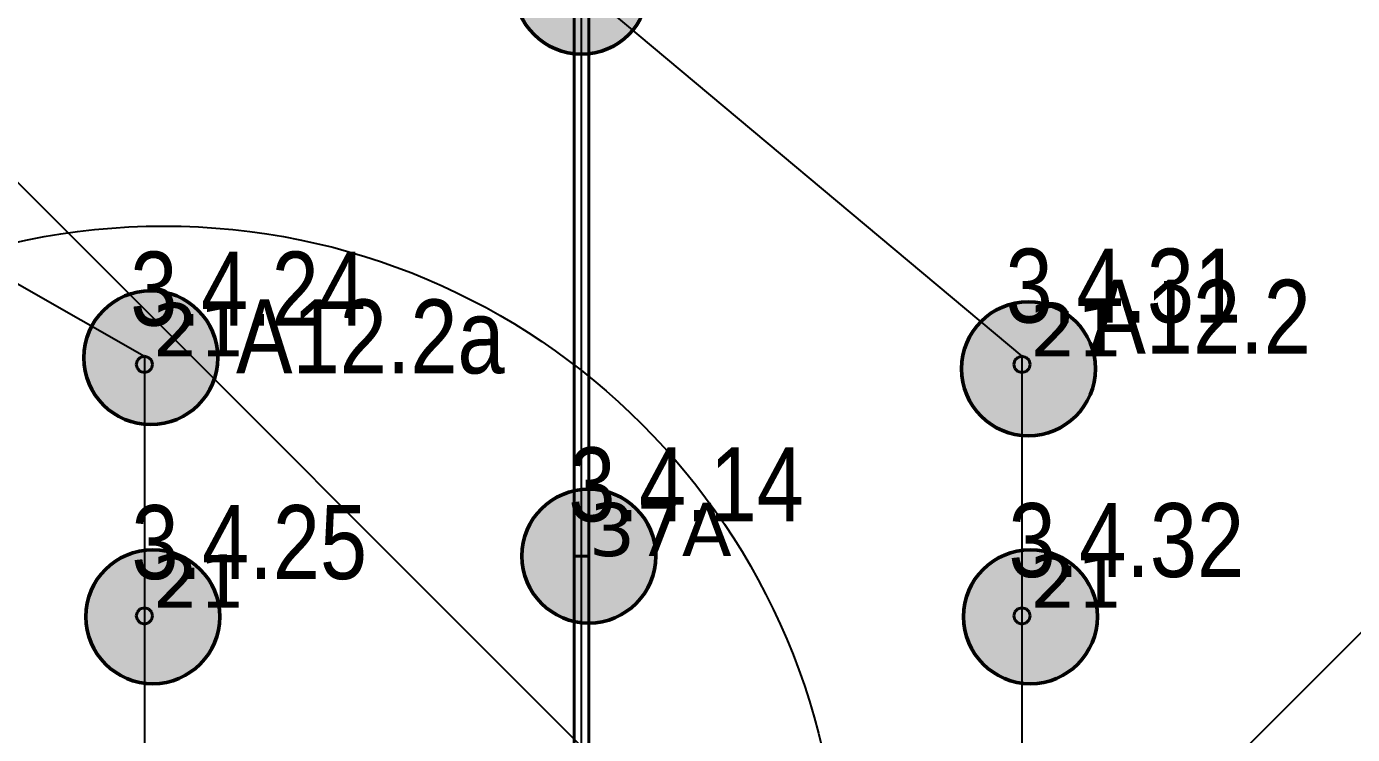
# Model space of a CAD drawing. Header units: millimetres. Extents: x -243740 to 150609, y -473655 to -165121.
# Drawn here: x -176890 to -172409, y -392222 to -389830 of the extents above; entities that cross this region are included whole.
import ezdxf
from ezdxf.enums import TextEntityAlignment as Align

# ---------------------------------------------------------------- set-up
doc = ezdxf.new("R2010")
doc.units = ezdxf.units.MM
doc.layers.add('_Гр.ЩД-1А.5.9.I2.4', color=6, linetype='Continuous')
for name, color, linetype, lineweight in [('_освещение_dali', 3, 'Continuous', 50), ('DLX_FL2_LUM 28', 5, 'Continuous', 40), ('Аварийное_овещение', 1, 'Continuous', 30), ('Освещение', 5, 'Continuous', 30)]:
    doc.layers.add(name, color=color, linetype=linetype, lineweight=lineweight)
doc.layers.add('DLX_FL2_LUM 17', color=7, linetype='Continuous', lineweight=40, true_color=0xfa2205)
doc.styles.add('Arial Narrow_6', font='ARIALN.TTF', dxfattribs={"height": 193.245432})
doc.styles.get("Standard").update_dxf_attribs({"font": 'ARIALN.TTF'})
doc.styles.add('TableTextStyle', font='')
doc.styles.get('TableTextStyle').set_extended_font_data('VERDANA.TTF')
doc.linetypes.add('Truba', pattern='A,3e-05,[4,MSH_7,S=1,R=0,X=0,Y=0],-3.022072', length=3.022102)

# ---------------------------------------------------------------- blocks, each defined once
blk = doc.blocks.new('A$Caabd1818')
at = {"layer": 'DLX_FL2_LUM 17'}
for points in [[(-179009.2, 5902.4, 0), (-179009.2, 7824.4, 0)], [(-179009.2, 7824.4, 0), (-179009.2, 5902.4, 0)], [(-179009.2, 7824.4, 0), (-179009.2, 5902.4, 0)], [(-179009.2, 5902.4, 0), (-179009.2, 7824.4, 0)], [(-178959.2, 7824.4, 0), (-178959.2, 5902.4, 0)], [(-178959.2, 5902.4, 0), (-178959.2, 7824.4, 0)], [(-178959.2, 5902.4, 0), (-178959.2, 7824.4, 0)], [(-178959.2, 7824.4, 0), (-178959.2, 5902.4, 0)], [(-179009.2, 5902.4, 0), (-179009.2, 5902.4, 0)], [(-178959.2, 5902.4, 0), (-179009.2, 5902.4, 0)], [(-179009.2, 5902.4, 0), (-179009.2, 5902.4, 0)], [(-179009.2, 5902.4, 0), (-178959.2, 5902.4, 0)], [(-179009.2, 5902.4, 0), (-178959.2, 5902.4, 0)], [(-178959.2, 5902.4, 0), (-179009.2, 5902.4, 0)], [(-179009.2, 3980.4, 0), (-179009.2, 5902.4, 0)], [(-179009.2, 5902.4, 0), (-179009.2, 5902.4, 0)], [(-179009.2, 5902.4, 0), (-179009.2, 3980.4, 0)], [(-179009.2, 5902.4, 0), (-178959.2, 5902.4, 0)], [(-178959.2, 5902.4, 0), (-179009.2, 5902.4, 0)], [(-179009.2, 5902.4, 0), (-179009.2, 5902.4, 0)], [(-178959.2, 5902.4, 0), (-179009.2, 5902.4, 0)], [(-179009.2, 5902.4, 0), (-179009.2, 3980.4, 0)], [(-179009.2, 3980.4, 0), (-179009.2, 5902.4, 0)], [(-179009.2, 5902.4, 0), (-178959.2, 5902.4, 0)], [(-178959.2, 5902.4, 0), (-178959.2, 5902.4, 0)], [(-178959.2, 5902.4, 0), (-178959.2, 5902.4, 0)], [(-178959.2, 5902.4, 0), (-178959.2, 5902.4, 0)], [(-178959.2, 5902.4, 0), (-178959.2, 3980.4, 0)], [(-178959.2, 3980.4, 0), (-178959.2, 5902.4, 0)], [(-178959.2, 5902.4, 0), (-178959.2, 5902.4, 0)], [(-178959.2, 3980.4, 0), (-178959.2, 5902.4, 0)], [(-178959.2, 5902.4, 0), (-178959.2, 3980.4, 0)]]:
    blk.add_polyline3d(points, dxfattribs=at)
at = {"layer": 'DLX_FL2_LUM 28'}
for points in [[(-180488.7, 6550, 0), (-180485, 6563.8, 0)], [(-180485, 6563.8, 0), (-180488.7, 6550, 0)], [(-180485, 6563.8, 0), (-180488.7, 6550, 0)], [(-180488.7, 6550, 0), (-180485, 6563.8, 0)], [(-180485, 6536.3, 0), (-180488.7, 6550, 0)], [(-180488.7, 6550, 0), (-180488.7, 6550, 0)], [(-180488.7, 6550, 0), (-180485, 6536.3, 0)], [(-180488.7, 6550, 0), (-180488.7, 6550, 0)], [(-180488.7, 6550, 0), (-180485, 6536.3, 0)], [(-180485, 6536.3, 0), (-180488.7, 6550, 0)], [(-180485, 6563.8, 0), (-180475, 6573.9, 0)], [(-180475, 6573.9, 0), (-180485, 6563.8, 0)], [(-180475, 6573.9, 0), (-180485, 6563.8, 0)], [(-180485, 6563.8, 0), (-180475, 6573.9, 0)], [(-180485, 6563.8, 0), (-180485, 6563.8, 0)], [(-180485, 6563.8, 0), (-180485, 6563.8, 0)], [(-180475, 6573.9, 0), (-180461.2, 6577.5, 0)], [(-180461.2, 6577.5, 0), (-180475, 6573.9, 0)], [(-180461.2, 6577.5, 0), (-180475, 6573.9, 0)], [(-180475, 6573.9, 0), (-180461.2, 6577.5, 0)], [(-180475, 6573.9, 0), (-180475, 6573.9, 0)], [(-180475, 6573.9, 0), (-180475, 6573.9, 0)], [(-180461.2, 6577.5, 0), (-180461.2, 6577.5, 0)], [(-180461.2, 6577.5, 0), (-180447.5, 6573.9, 0)], [(-180447.5, 6573.9, 0), (-180461.2, 6577.5, 0)], [(-180461.2, 6577.5, 0), (-180461.2, 6577.5, 0)], [(-180447.5, 6573.9, 0), (-180461.2, 6577.5, 0)], [(-180461.2, 6577.5, 0), (-180447.5, 6573.9, 0)], [(-180447.5, 6573.9, 0), (-180447.5, 6573.9, 0)], [(-180447.5, 6573.9, 0), (-180437.4, 6563.8, 0)], [(-180437.4, 6563.8, 0), (-180447.5, 6573.9, 0)], [(-180447.5, 6573.9, 0), (-180447.5, 6573.9, 0)], [(-180437.4, 6563.8, 0), (-180447.5, 6573.9, 0)], [(-180447.5, 6573.9, 0), (-180437.4, 6563.8, 0)], [(-180437.4, 6563.8, 0), (-180437.4, 6563.8, 0)], [(-180437.4, 6563.8, 0), (-180433.7, 6550, 0)], [(-180433.7, 6550, 0), (-180437.4, 6563.8, 0)], [(-180437.4, 6563.8, 0), (-180437.4, 6563.8, 0)], [(-180433.7, 6550, 0), (-180437.4, 6563.8, 0)], [(-180437.4, 6563.8, 0), (-180433.7, 6550, 0)], [(-180433.7, 6550, 0), (-180437.4, 6536.3, 0)], [(-180437.4, 6536.3, 0), (-180433.7, 6550, 0)], [(-180437.4, 6536.3, 0), (-180433.7, 6550, 0)], [(-180433.7, 6550, 0), (-180437.4, 6536.3, 0)], [(-180433.7, 6550, 0), (-180433.7, 6550, 0)], [(-180433.7, 6550, 0), (-180433.7, 6550, 0)], [(-177522.9, 6550, 0), (-177519.2, 6563.8, 0)], [(-177519.2, 6563.8, 0), (-177522.9, 6550, 0)], [(-177519.2, 6563.8, 0), (-177522.9, 6550, 0)], [(-177522.9, 6550, 0), (-177519.2, 6563.8, 0)], [(-177519.2, 6536.3, 0), (-177522.9, 6550, 0)], [(-177522.9, 6550, 0), (-177522.9, 6550, 0)], [(-177522.9, 6550, 0), (-177519.2, 6536.3, 0)], [(-177522.9, 6550, 0), (-177522.9, 6550, 0)], [(-177522.9, 6550, 0), (-177519.2, 6536.3, 0)], [(-177519.2, 6536.3, 0), (-177522.9, 6550, 0)], [(-177519.2, 6563.8, 0), (-177509.2, 6573.9, 0)], [(-177509.2, 6573.9, 0), (-177519.2, 6563.8, 0)], [(-177509.2, 6573.9, 0), (-177519.2, 6563.8, 0)], [(-177519.2, 6563.8, 0), (-177509.2, 6573.9, 0)], [(-177519.2, 6563.8, 0), (-177519.2, 6563.8, 0)], [(-177519.2, 6563.8, 0), (-177519.2, 6563.8, 0)], [(-177509.2, 6573.9, 0), (-177495.4, 6577.5, 0)], [(-177495.4, 6577.5, 0), (-177509.2, 6573.9, 0)], [(-177495.4, 6577.5, 0), (-177509.2, 6573.9, 0)], [(-177509.2, 6573.9, 0), (-177495.4, 6577.5, 0)], [(-177509.2, 6573.9, 0), (-177509.2, 6573.9, 0)], [(-177509.2, 6573.9, 0), (-177509.2, 6573.9, 0)], [(-177495.4, 6577.5, 0), (-177495.4, 6577.5, 0)], [(-177495.4, 6577.5, 0), (-177481.7, 6573.9, 0)], [(-177481.7, 6573.9, 0), (-177495.4, 6577.5, 0)], [(-177495.4, 6577.5, 0), (-177495.4, 6577.5, 0)], [(-177481.7, 6573.9, 0), (-177495.4, 6577.5, 0)], [(-177495.4, 6577.5, 0), (-177481.7, 6573.9, 0)], [(-177481.7, 6573.9, 0), (-177481.7, 6573.9, 0)], [(-177481.7, 6573.9, 0), (-177471.6, 6563.8, 0)], [(-177471.6, 6563.8, 0), (-177481.7, 6573.9, 0)], [(-177481.7, 6573.9, 0), (-177481.7, 6573.9, 0)], [(-177471.6, 6563.8, 0), (-177481.7, 6573.9, 0)], [(-177481.7, 6573.9, 0), (-177471.6, 6563.8, 0)], [(-177471.6, 6563.8, 0), (-177471.6, 6563.8, 0)], [(-177471.6, 6563.8, 0), (-177467.9, 6550, 0)], [(-177467.9, 6550, 0), (-177471.6, 6563.8, 0)], [(-177471.6, 6563.8, 0), (-177471.6, 6563.8, 0)], [(-177467.9, 6550, 0), (-177471.6, 6563.8, 0)], [(-177471.6, 6563.8, 0), (-177467.9, 6550, 0)], [(-177467.9, 6550, 0), (-177471.6, 6536.3, 0)], [(-177471.6, 6536.3, 0), (-177467.9, 6550, 0)], [(-177471.6, 6536.3, 0), (-177467.9, 6550, 0)], [(-177467.9, 6550, 0), (-177471.6, 6536.3, 0)], [(-177467.9, 6550, 0), (-177467.9, 6550, 0)], [(-177467.9, 6550, 0), (-177467.9, 6550, 0)], [(-180475, 6526.2, 0), (-180485, 6536.3, 0)], [(-180485, 6536.3, 0), (-180485, 6536.3, 0)], [(-180485, 6536.3, 0), (-180475, 6526.2, 0)], [(-180485, 6536.3, 0), (-180485, 6536.3, 0)], [(-180485, 6536.3, 0), (-180475, 6526.2, 0)], [(-180475, 6526.2, 0), (-180485, 6536.3, 0)], [(-180461.2, 6522.5, 0), (-180475, 6526.2, 0)], [(-180475, 6526.2, 0), (-180475, 6526.2, 0)], [(-180475, 6526.2, 0), (-180461.2, 6522.5, 0)], [(-180475, 6526.2, 0), (-180475, 6526.2, 0)], [(-180475, 6526.2, 0), (-180461.2, 6522.5, 0)], [(-180461.2, 6522.5, 0), (-180475, 6526.2, 0)], [(-180447.5, 6526.2, 0), (-180461.2, 6522.5, 0)], [(-180461.2, 6522.5, 0), (-180447.5, 6526.2, 0)], [(-180461.2, 6522.5, 0), (-180447.5, 6526.2, 0)], [(-180447.5, 6526.2, 0), (-180461.2, 6522.5, 0)], [(-180461.2, 6522.5, 0), (-180461.2, 6522.5, 0)], [(-180461.2, 6522.5, 0), (-180461.2, 6522.5, 0)], [(-180437.4, 6536.3, 0), (-180447.5, 6526.2, 0)], [(-180447.5, 6526.2, 0), (-180437.4, 6536.3, 0)], [(-180447.5, 6526.2, 0), (-180437.4, 6536.3, 0)], [(-180437.4, 6536.3, 0), (-180447.5, 6526.2, 0)], [(-180447.5, 6526.2, 0), (-180447.5, 6526.2, 0)], [(-180447.5, 6526.2, 0), (-180447.5, 6526.2, 0)], [(-180437.4, 6536.3, 0), (-180437.4, 6536.3, 0)], [(-180437.4, 6536.3, 0), (-180437.4, 6536.3, 0)], [(-177509.2, 6526.2, 0), (-177519.2, 6536.3, 0)], [(-177519.2, 6536.3, 0), (-177519.2, 6536.3, 0)], [(-177519.2, 6536.3, 0), (-177509.2, 6526.2, 0)], [(-177519.2, 6536.3, 0), (-177519.2, 6536.3, 0)], [(-177519.2, 6536.3, 0), (-177509.2, 6526.2, 0)], [(-177509.2, 6526.2, 0), (-177519.2, 6536.3, 0)], [(-177495.4, 6522.5, 0), (-177509.2, 6526.2, 0)], [(-177509.2, 6526.2, 0), (-177509.2, 6526.2, 0)], [(-177509.2, 6526.2, 0), (-177495.4, 6522.5, 0)], [(-177509.2, 6526.2, 0), (-177509.2, 6526.2, 0)], [(-177509.2, 6526.2, 0), (-177495.4, 6522.5, 0)], [(-177495.4, 6522.5, 0), (-177509.2, 6526.2, 0)], [(-177481.7, 6526.2, 0), (-177495.4, 6522.5, 0)], [(-177495.4, 6522.5, 0), (-177481.7, 6526.2, 0)], [(-177495.4, 6522.5, 0), (-177481.7, 6526.2, 0)], [(-177481.7, 6526.2, 0), (-177495.4, 6522.5, 0)], [(-177495.4, 6522.5, 0), (-177495.4, 6522.5, 0)], [(-177495.4, 6522.5, 0), (-177495.4, 6522.5, 0)], [(-177471.6, 6536.3, 0), (-177481.7, 6526.2, 0)], [(-177481.7, 6526.2, 0), (-177471.6, 6536.3, 0)], [(-177481.7, 6526.2, 0), (-177471.6, 6536.3, 0)], [(-177471.6, 6536.3, 0), (-177481.7, 6526.2, 0)], [(-177481.7, 6526.2, 0), (-177481.7, 6526.2, 0)], [(-177481.7, 6526.2, 0), (-177481.7, 6526.2, 0)], [(-177471.6, 6536.3, 0), (-177471.6, 6536.3, 0)], [(-177471.6, 6536.3, 0), (-177471.6, 6536.3, 0)], [(-180488.7, 5700.3, 0), (-180485, 5714.1, 0)], [(-180485, 5714.1, 0), (-180488.7, 5700.3, 0)], [(-180485, 5714.1, 0), (-180488.7, 5700.3, 0)], [(-180488.7, 5700.3, 0), (-180485, 5714.1, 0)], [(-180485, 5686.6, 0), (-180488.7, 5700.3, 0)], [(-180488.7, 5700.3, 0), (-180488.7, 5700.3, 0)], [(-180488.7, 5700.3, 0), (-180485, 5686.6, 0)], [(-180488.7, 5700.3, 0), (-180488.7, 5700.3, 0)], [(-180488.7, 5700.3, 0), (-180485, 5686.6, 0)], [(-180485, 5686.6, 0), (-180488.7, 5700.3, 0)], [(-180485, 5714.1, 0), (-180475, 5724.1, 0)], [(-180475, 5724.1, 0), (-180485, 5714.1, 0)], [(-180475, 5724.1, 0), (-180485, 5714.1, 0)], [(-180485, 5714.1, 0), (-180475, 5724.1, 0)], [(-180485, 5714.1, 0), (-180485, 5714.1, 0)], [(-180485, 5714.1, 0), (-180485, 5714.1, 0)], [(-180475, 5724.1, 0), (-180461.2, 5727.8, 0)], [(-180461.2, 5727.8, 0), (-180475, 5724.1, 0)], [(-180461.2, 5727.8, 0), (-180475, 5724.1, 0)], [(-180475, 5724.1, 0), (-180461.2, 5727.8, 0)], [(-180475, 5724.1, 0), (-180475, 5724.1, 0)], [(-180475, 5724.1, 0), (-180475, 5724.1, 0)], [(-180461.2, 5727.8, 0), (-180461.2, 5727.8, 0)], [(-180461.2, 5727.8, 0), (-180447.5, 5724.1, 0)], [(-180447.5, 5724.1, 0), (-180461.2, 5727.8, 0)], [(-180461.2, 5727.8, 0), (-180461.2, 5727.8, 0)], [(-180447.5, 5724.1, 0), (-180461.2, 5727.8, 0)], [(-180461.2, 5727.8, 0), (-180447.5, 5724.1, 0)], [(-180447.5, 5724.1, 0), (-180447.5, 5724.1, 0)], [(-180447.5, 5724.1, 0), (-180437.4, 5714.1, 0)], [(-180437.4, 5714.1, 0), (-180447.5, 5724.1, 0)], [(-180447.5, 5724.1, 0), (-180447.5, 5724.1, 0)], [(-180437.4, 5714.1, 0), (-180447.5, 5724.1, 0)], [(-180447.5, 5724.1, 0), (-180437.4, 5714.1, 0)], [(-180437.4, 5714.1, 0), (-180437.4, 5714.1, 0)], [(-180437.4, 5714.1, 0), (-180433.7, 5700.3, 0)], [(-180433.7, 5700.3, 0), (-180437.4, 5714.1, 0)], [(-180437.4, 5714.1, 0), (-180437.4, 5714.1, 0)], [(-180433.7, 5700.3, 0), (-180437.4, 5714.1, 0)], [(-180437.4, 5714.1, 0), (-180433.7, 5700.3, 0)], [(-180433.7, 5700.3, 0), (-180437.4, 5686.6, 0)], [(-180437.4, 5686.6, 0), (-180433.7, 5700.3, 0)], [(-180437.4, 5686.6, 0), (-180433.7, 5700.3, 0)], [(-180433.7, 5700.3, 0), (-180437.4, 5686.6, 0)], [(-180433.7, 5700.3, 0), (-180433.7, 5700.3, 0)], [(-180433.7, 5700.3, 0), (-180433.7, 5700.3, 0)], [(-177522.9, 5700.3, 0), (-177519.2, 5714.1, 0)], [(-177519.2, 5714.1, 0), (-177522.9, 5700.3, 0)], [(-177519.2, 5714.1, 0), (-177522.9, 5700.3, 0)], [(-177522.9, 5700.3, 0), (-177519.2, 5714.1, 0)], [(-177519.2, 5686.6, 0), (-177522.9, 5700.3, 0)], [(-177522.9, 5700.3, 0), (-177522.9, 5700.3, 0)], [(-177522.9, 5700.3, 0), (-177519.2, 5686.6, 0)], [(-177522.9, 5700.3, 0), (-177522.9, 5700.3, 0)], [(-177522.9, 5700.3, 0), (-177519.2, 5686.6, 0)], [(-177519.2, 5686.6, 0), (-177522.9, 5700.3, 0)], [(-177519.2, 5714.1, 0), (-177509.2, 5724.1, 0)], [(-177509.2, 5724.1, 0), (-177519.2, 5714.1, 0)], [(-177509.2, 5724.1, 0), (-177519.2, 5714.1, 0)], [(-177519.2, 5714.1, 0), (-177509.2, 5724.1, 0)], [(-177519.2, 5714.1, 0), (-177519.2, 5714.1, 0)], [(-177519.2, 5714.1, 0), (-177519.2, 5714.1, 0)], [(-177509.2, 5724.1, 0), (-177495.4, 5727.8, 0)], [(-177495.4, 5727.8, 0), (-177509.2, 5724.1, 0)], [(-177495.4, 5727.8, 0), (-177509.2, 5724.1, 0)], [(-177509.2, 5724.1, 0), (-177495.4, 5727.8, 0)], [(-177509.2, 5724.1, 0), (-177509.2, 5724.1, 0)], [(-177509.2, 5724.1, 0), (-177509.2, 5724.1, 0)], [(-177495.4, 5727.8, 0), (-177495.4, 5727.8, 0)], [(-177495.4, 5727.8, 0), (-177481.7, 5724.1, 0)], [(-177481.7, 5724.1, 0), (-177495.4, 5727.8, 0)], [(-177495.4, 5727.8, 0), (-177495.4, 5727.8, 0)], [(-177481.7, 5724.1, 0), (-177495.4, 5727.8, 0)], [(-177495.4, 5727.8, 0), (-177481.7, 5724.1, 0)], [(-177481.7, 5724.1, 0), (-177481.7, 5724.1, 0)], [(-177481.7, 5724.1, 0), (-177471.6, 5714.1, 0)], [(-177471.6, 5714.1, 0), (-177481.7, 5724.1, 0)], [(-177481.7, 5724.1, 0), (-177481.7, 5724.1, 0)], [(-177471.6, 5714.1, 0), (-177481.7, 5724.1, 0)], [(-177481.7, 5724.1, 0), (-177471.6, 5714.1, 0)], [(-177471.6, 5714.1, 0), (-177471.6, 5714.1, 0)], [(-177471.6, 5714.1, 0), (-177467.9, 5700.3, 0)], [(-177467.9, 5700.3, 0), (-177471.6, 5714.1, 0)], [(-177471.6, 5714.1, 0), (-177471.6, 5714.1, 0)], [(-177467.9, 5700.3, 0), (-177471.6, 5714.1, 0)], [(-177471.6, 5714.1, 0), (-177467.9, 5700.3, 0)], [(-177467.9, 5700.3, 0), (-177471.6, 5686.6, 0)], [(-177471.6, 5686.6, 0), (-177467.9, 5700.3, 0)], [(-177471.6, 5686.6, 0), (-177467.9, 5700.3, 0)], [(-177467.9, 5700.3, 0), (-177471.6, 5686.6, 0)], [(-177467.9, 5700.3, 0), (-177467.9, 5700.3, 0)], [(-177467.9, 5700.3, 0), (-177467.9, 5700.3, 0)], [(-180475, 5676.5, 0), (-180485, 5686.6, 0)], [(-180485, 5686.6, 0), (-180485, 5686.6, 0)], [(-180485, 5686.6, 0), (-180475, 5676.5, 0)], [(-180485, 5686.6, 0), (-180485, 5686.6, 0)], [(-180485, 5686.6, 0), (-180475, 5676.5, 0)], [(-180475, 5676.5, 0), (-180485, 5686.6, 0)], [(-180461.2, 5672.8, 0), (-180475, 5676.5, 0)], [(-180475, 5676.5, 0), (-180475, 5676.5, 0)], [(-180475, 5676.5, 0), (-180461.2, 5672.8, 0)], [(-180475, 5676.5, 0), (-180475, 5676.5, 0)], [(-180475, 5676.5, 0), (-180461.2, 5672.8, 0)], [(-180461.2, 5672.8, 0), (-180475, 5676.5, 0)], [(-180447.5, 5676.5, 0), (-180461.2, 5672.8, 0)], [(-180461.2, 5672.8, 0), (-180447.5, 5676.5, 0)], [(-180461.2, 5672.8, 0), (-180447.5, 5676.5, 0)], [(-180447.5, 5676.5, 0), (-180461.2, 5672.8, 0)], [(-180461.2, 5672.8, 0), (-180461.2, 5672.8, 0)], [(-180461.2, 5672.8, 0), (-180461.2, 5672.8, 0)], [(-180437.4, 5686.6, 0), (-180447.5, 5676.5, 0)], [(-180447.5, 5676.5, 0), (-180437.4, 5686.6, 0)], [(-180447.5, 5676.5, 0), (-180437.4, 5686.6, 0)], [(-180437.4, 5686.6, 0), (-180447.5, 5676.5, 0)], [(-180447.5, 5676.5, 0), (-180447.5, 5676.5, 0)], [(-180447.5, 5676.5, 0), (-180447.5, 5676.5, 0)], [(-180437.4, 5686.6, 0), (-180437.4, 5686.6, 0)], [(-180437.4, 5686.6, 0), (-180437.4, 5686.6, 0)], [(-177509.2, 5676.5, 0), (-177519.2, 5686.6, 0)], [(-177519.2, 5686.6, 0), (-177519.2, 5686.6, 0)], [(-177519.2, 5686.6, 0), (-177509.2, 5676.5, 0)], [(-177519.2, 5686.6, 0), (-177519.2, 5686.6, 0)], [(-177519.2, 5686.6, 0), (-177509.2, 5676.5, 0)], [(-177509.2, 5676.5, 0), (-177519.2, 5686.6, 0)], [(-177495.4, 5672.8, 0), (-177509.2, 5676.5, 0)], [(-177509.2, 5676.5, 0), (-177509.2, 5676.5, 0)], [(-177509.2, 5676.5, 0), (-177495.4, 5672.8, 0)], [(-177509.2, 5676.5, 0), (-177509.2, 5676.5, 0)], [(-177509.2, 5676.5, 0), (-177495.4, 5672.8, 0)], [(-177495.4, 5672.8, 0), (-177509.2, 5676.5, 0)], [(-177481.7, 5676.5, 0), (-177495.4, 5672.8, 0)], [(-177495.4, 5672.8, 0), (-177481.7, 5676.5, 0)], [(-177495.4, 5672.8, 0), (-177481.7, 5676.5, 0)], [(-177481.7, 5676.5, 0), (-177495.4, 5672.8, 0)], [(-177495.4, 5672.8, 0), (-177495.4, 5672.8, 0)], [(-177495.4, 5672.8, 0), (-177495.4, 5672.8, 0)], [(-177471.6, 5686.6, 0), (-177481.7, 5676.5, 0)], [(-177481.7, 5676.5, 0), (-177471.6, 5686.6, 0)], [(-177481.7, 5676.5, 0), (-177471.6, 5686.6, 0)], [(-177471.6, 5686.6, 0), (-177481.7, 5676.5, 0)], [(-177481.7, 5676.5, 0), (-177481.7, 5676.5, 0)], [(-177481.7, 5676.5, 0), (-177481.7, 5676.5, 0)], [(-177471.6, 5686.6, 0), (-177471.6, 5686.6, 0)], [(-177471.6, 5686.6, 0), (-177471.6, 5686.6, 0)]]:
    blk.add_polyline3d(points, dxfattribs=at)
at = {"layer": 'Аварийное_овещение', "lineweight": 40, "style": 'Arial Narrow_6'}
blk.add_text('А12.2а', height=250, dxfattribs=at).set_placement((-180151.5, 6519.5))
at = {"layer": 'Освещение', "lineweight": 40, "style": 'Arial Narrow_6'}
blk.add_text('А12.2', height=250, dxfattribs=at).set_placement((-177267.8, 6586))
blk = doc.blocks.new('A$Cab2378fa')
at = {"lineweight": 25, "true_color": 0xfff5f5}
h = blk.add_hatch(color=7, dxfattribs=at)
h.dxf.hatch_style = 1
h.paths.add_polyline_path([(0, 0), (-141.6, -170.3, 0.174923), (3, -222.4, 0.197808), (162.3, -156.8)])
h.paths.add_polyline_path([(-163.2, 157.6), (0, 0), (147.8, 177.8, 0.175398), (3, 230.2, 0.209014)])
at = {"lineweight": 25}
h = blk.add_hatch(color=0, dxfattribs=at)
h.paths.add_polyline_path([(162.3, -156.8, 0.442338), (147.8, 177.8), (0, 0)])
h.paths.add_polyline_path([(-141.6, -170.3), (0, 0), (-163.2, 157.6, 0.430096)])
blk.add_circle((3, 3.9), 226.3)

msp = doc.modelspace()

# ---------------------------------------------------------------- linework, layer by layer
at = {"layer": '_Гр.ЩД-1А.5.9.I2.4', "ltscale": 100}
for points in [[(-175014.6, -395463.4), (-175014.6, -393541.4), (-175014.6, -391619.4), (-175014.6, -389697.4), (-173525.7, -390944.2), (-173525.7, -391794), (-173525.7, -392643.8), (-173890, -393387.3), (-173525.7, -393493.6), (-173525.7, -394343.3), (-173525.7, -395193.1)], [(-177990.6, -395855.5), (-177990.6, -393933.5), (-177990.6, -392011.5), (-177990.6, -390089.5), (-176491.6, -390944.2), (-176491.6, -391794), (-176491.6, -392643.8), (-176491.6, -393493.6), (-176491.6, -394343.3), (-176491.6, -395193.1)]]:
    msp.add_lwpolyline(points, dxfattribs=at)
at = {"layer": 'Defpoints', "color": 251, "ltscale": 100, "true_color": 0x636466}
for points in [[(-177940, -389337.2), (-169840, -397437.3)], [(-169840, -389337.2), (-177940, -397437.2)]]:
    msp.add_lwpolyline(points, dxfattribs=at)
at = {"layer": 'Defpoints', "color": 3, "ltscale": 100}
msp.add_circle((-176426.2, -392789.5), 2285.3, dxfattribs=at)

# ---------------------------------------------------------------- block references
at = {"layer": '_освещение_dali', "color": 1, "ltscale": 100}
for p in [(-175017.5, -389701.3), (-174992.5, -391623.3)]:
    msp.add_blockref('A$Cab2378fa', p, dxfattribs=at)
at = {"layer": '_освещение_dali', "color": 5, "ltscale": 100}
for p in [(-176472.8, -390953), (-173507, -390990.5), (-176465.9, -391828.3), (-173500.1, -391828.3)]:
    msp.add_blockref('A$Cab2378fa', p, dxfattribs=at)
at = {"layer": 'Defpoints', "linetype": 'Truba', "ltscale": 100}
msp.add_blockref('A$Caabd1818', (3969.7, -397521.8), dxfattribs=at)

# ---------------------------------------------------------------- texts
at = {"layer": '_Гр.ЩД-1А.5.9.I2.4', "ltscale": 100}
for s, p in [('3.4.24', (-176141, -390915.7)), ('3.4.31', (-173183.1, -390905.6)), ('3.4.14', (-174660.7, -391577.1)), ('3.4.25', (-176137, -391772.3)), ('3.4.32', (-173173.1, -391765.4))]:
    msp.add_text(s, height=250, dxfattribs=at).set_placement(p, align=Align.BOTTOM_CENTER)
at = {"layer": '_освещение_dali', "color": 81, "true_color": 0xa9da90, "style": 'TableTextStyle'}
for s, p in [('21', (-176464.1, -390944.2)), ('21', (-173498.2, -390944.2)), ('37А', (-174989.6, -391619.3)), ('21', (-176464.1, -391794)), ('21', (-173498.2, -391794))]:
    msp.add_text(s, height=180, dxfattribs=at).set_placement(p)

doc.saveas('drawing.dxf')
